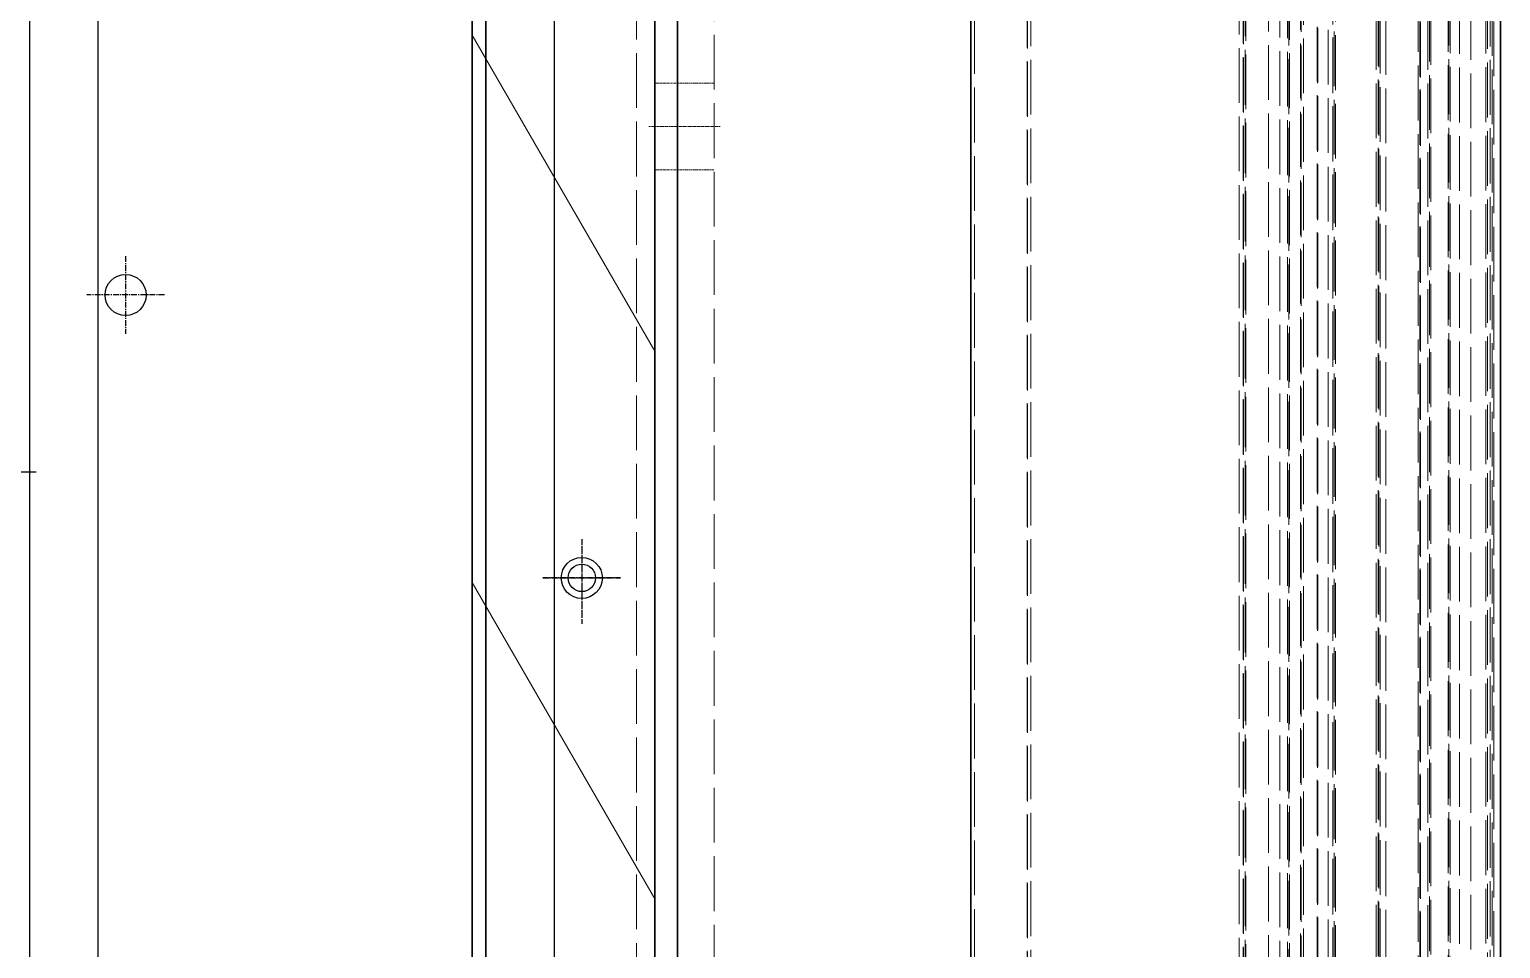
# Model space of a CAD drawing. Header units: millimetres. Extents: x 2686 to 32093, y 2268 to 23063.
# Drawn here: x 13346.2 to 13668.5, y 9336.9 to 9538.4 of the extents above; entities that cross this region are included whole.
import ezdxf

# ---------------------------------------------------------------- set-up
doc = ezdxf.new("R2010")
doc.units = ezdxf.units.MM
for name, pattern in [('CENTER', [2, 1.25, -0.25, 0.25, -0.25]), ('DASHDOT', [18.5, 12, -3, 0.5, -3]), ('DASHED', [15, 12, -3])]:
    doc.linetypes.add(name, pattern=pattern)
doc.layers.add('center', color=1, linetype='CENTER')

# ---------------------------------------------------------------- blocks, each defined once
blk = doc.blocks.new('A$C55E021B5')
at = {"color": 7, "lineweight": 35}
for p, q in [((1375, 38.5), (1375, 2102.5)), ((1415, 2102.5), (1415, 38.5)), ((1370, 2070.5), (1370, 209.79)), ((1370, 2070.5), (1370, 209.79)), ((1375, 70.5), (1375, 2070.5)), ((1375, 2070.5), (1375, 209.79)), ((1189.73, 265.45), (1189.73, 907.45)), ((1305.81, 385.67), (1305.81, 698.22))]:
    blk.add_line(p, q, dxfattribs=at)
at = {"color": 7, "linetype": 'DASHED', "lineweight": 13}
for p, q in [((1362, 2074.5), (1362, 66.5)), ((1370, 2074.5), (1370, 66.5)), ((1379, 1050.5), (1379, 38.5)), ((1304.99, 385.95), (1304.99, 1035.81)), ((1292.61, 377.02), (1292.61, 1028.38)), ((1293.45, 376.76), (1293.45, 1028.16)), ((1293.34, 376.54), (1293.34, 1027.98)), ((1216.42, 312.42), (1216.42, 970.94)), ((1216.54, 312.72), (1216.54, 971.23)), ((1217.02, 311.84), (1217.02, 970.4)), ((1214.86, 310.78), (1214.86, 969.39)), ((1216.14, 311.06), (1216.14, 969.65)), ((1245.51, 303.22), (1245.51, 962.16)), ((1245.65, 304.19), (1245.65, 963.09)), ((1246.08, 302.49), (1246.08, 961.45)), ((1246.12, 302.65), (1246.12, 961.61)), ((1247.01, 304.6), (1247.01, 963.48)), ((1205.29, 298.7), (1205.29, 957.77)), ((1205.03, 297.95), (1205.03, 957.05)), ((1205.69, 296.81), (1205.69, 955.93)), ((1207.26, 295.15), (1207.26, 954.3)), ((1207.33, 295.57), (1207.33, 954.72)), ((1207.44, 295.38), (1207.44, 954.53)), ((1235.96, 288.49), (1235.96, 947.71)), ((1235.96, 288.45), (1235.96, 947.68)), ((1236.38, 288.78), (1236.38, 948.01)), ((1238.11, 288.94), (1238.11, 948.17)), ((1240.54, 290.24), (1240.54, 949.45)), ((1198.7, 285.32), (1198.7, 944.55)), ((1200.81, 285.52), (1200.81, 944.74)), ((1201.1, 287.15), (1201.1, 946.37)), ((1201.23, 285.85), (1201.23, 945.07)), ((1201.24, 285.81), (1201.24, 945.03)), ((1236.1, 287.15), (1236.1, 946.37)), ((1196.27, 284.06), (1196.27, 943.27)), ((1229.76, 279.07), (1229.76, 938.22)), ((1229.87, 278.89), (1229.87, 938.03)), ((1229.93, 279.29), (1229.93, 938.44)), ((1232.89, 276.7), (1232.89, 935.79)), ((1233.55, 275.61), (1233.55, 934.67)), ((1233.45, 275.15), (1233.45, 934.2)), ((1191.61, 269.93), (1191.61, 928.79)), ((1192, 271.96), (1192, 930.9)), ((1192.01, 272.03), (1192.01, 930.97)), ((1192.61, 271.43), (1192.61, 930.35)), ((1193, 270.4), (1193, 929.28)), ((1191.23, 265.46), (1191.23, 924.1)), ((1226.18, 263.27), (1226.18, 921.79)), ((1227.53, 263.62), (1227.53, 922.15)), ((1225.91, 262.42), (1225.91, 920.89)), ((1226.47, 261.74), (1226.47, 920.16)), ((1226.51, 261.91), (1226.51, 920.34)), ((1207.82, 240.77), (1207.82, 897.17))]:
    blk.add_line(p, q, dxfattribs=at)
at = {"color": 7, "lineweight": 13}
blk.add_line((1305.68, 385.43), (1305.68, 697.43), dxfattribs=at)
at = {"color": 7, "lineweight": 13, "ltscale": 0.133334}
blk.add_line((1415, 694.47), (1375, 625.19), dxfattribs=at)
at = {"color": 7, "linetype": 'DASHED', "lineweight": 13, "ltscale": 0.013334}
for p, q in [((1370, 683.92), (1362, 683.92)), ((1370, 664.92), (1362, 664.92))]:
    blk.add_line(p, q, dxfattribs=at)
at = {"color": 7, "linetype": 'DASHED', "lineweight": 13, "ltscale": 0.008333}
for p, q in [((1375, 683.92), (1370, 683.92)), ((1375, 664.92), (1370, 664.92))]:
    blk.add_line(p, q, dxfattribs=at)
at = {"color": 7, "linetype": 'DASHDOT', "lineweight": 13, "ltscale": 0.025999}
blk.add_line((1376.3, 674.42), (1360.7, 674.42), dxfattribs=at)
at = {"color": 7, "lineweight": 13, "ltscale": 0.133333}
blk.add_line((1415, 574.47), (1375, 505.19), dxfattribs=at)
blk = doc.blocks.new('A$C25707C5C')
for p, q in [((0, 2586), (0, 0)), ((15, 0), (15, 2586))]:
    blk.add_line(p, q)
blk.add_circle((21, 827), 3)
at = {"layer": 'center'}
for p, q in [((21, 835.5), (21, 818.5)), ((21, 833.97), (21, 816.97)), ((12.5, 827), (29.5, 827))]:
    blk.add_line(p, q, dxfattribs=at)
blk = doc.blocks.new('A$C0E961EF8')
for p, q in [((0, 0), (0, 1221)), ((42, 0), (42, 1221))]:
    blk.add_line(p, q)
blk.add_circle((21, 725), 4.5)
at = {"layer": 'center'}
for p, q in [((21, 733.5), (21, 716.5)), ((21, 731.97), (21, 714.97)), ((29.5, 725), (12.5, 725))]:
    blk.add_line(p, q, dxfattribs=at)
blk = doc.blocks.new('A$C35EA48DC')
for p, q in [((0, 9.5), (0, 2265.5)), ((0, 9.5), (0, 2265.5)), ((0, 9.5), (0, 2265.5)), ((0, 9.5), (0, 2265.5)), ((0, 9.5), (0, 2265.5)), ((0, 9.5), (0, 2265.5)), ((15, 9.5), (15, 2265.5)), ((15, 9.5), (15, 2265.5))]:
    blk.add_line(p, q)
blk.add_circle((21, 662.5), 4.5)
at = {"layer": 'center'}
for p, q in [((21, 671), (21, 654)), ((29.5, 662.5), (12.5, 662.5))]:
    blk.add_line(p, q, dxfattribs=at)
blk = doc.blocks.new('sound out')
h = blk.add_hatch()
h.set_pattern_fill('CROSS', color=5, scale=10)
h.set_pattern_definition([(0, (285310.786, 361167.85), (63.5, 63.5), [31.75, -95.25]), (90, (285326.66, 361151.98), (-63.5, 63.5), [31.75, -95.25])])
h.paths.add_polyline_path([(969222.09, 350230.06), (968522.09, 350230.06), (968522.09, 347272.28), (969222.09, 347272.28)])
blk = doc.blocks.new('1')
at = {"lineweight": 5}
blk.add_blockref('sound out', (-955874.4, -338945.06), dxfattribs=at)
for name, p in [('A$C25707C5C', (13446.23, 8591.17)), ('A$C0E961EF8', (13446.23, 8693.17))]:
    blk.add_blockref(name, p)
at = {"color": 7}
blk.add_blockref('A$C35EA48DC', (13346.29, 8817.67), dxfattribs=at)
at = {"xscale": -1}
blk.add_blockref('A$C55E021B5', (14858.23, 8842.67), dxfattribs=at)

msp = doc.modelspace()

# ---------------------------------------------------------------- block references
msp.add_blockref('1', (0, 0))

doc.saveas('drawing.dxf')
